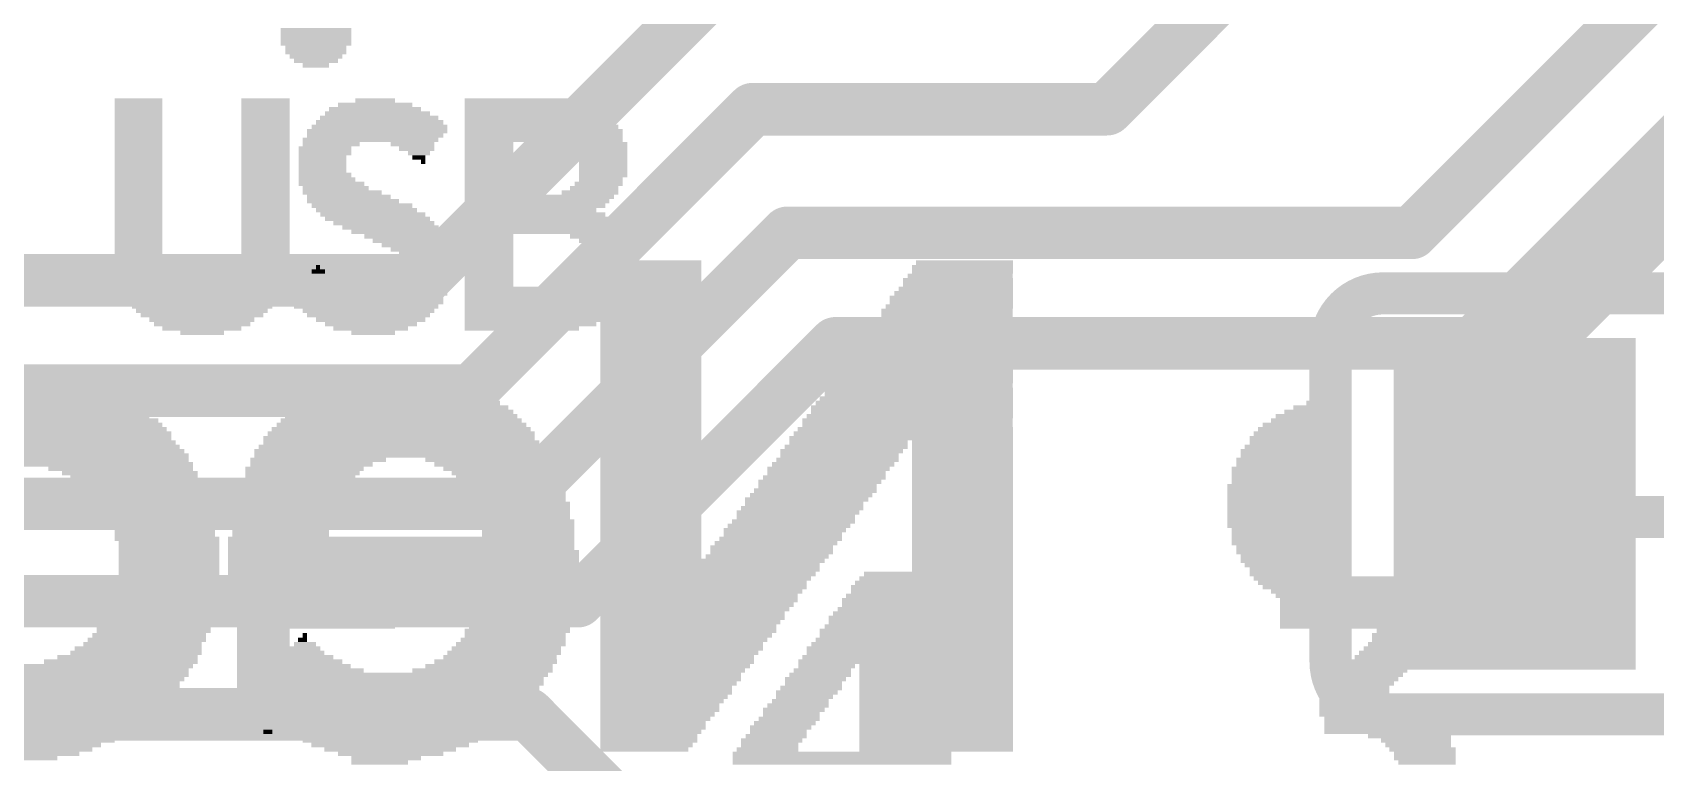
# Model space of a CAD drawing. Extents: x -0.1 to 50.9, y -0.1 to 23.
# Drawn here: x 20.21 to 28.05, y 14.63 to 18.15 of the extents above; entities that cross this region are included whole.
import ezdxf

# ---------------------------------------------------------------- set-up
doc = ezdxf.new("R2010")
doc.units = 0
for name, color, linetype in [('1', 12, 'CONTINUOUS'), ('16', 5, 'CONTINUOUS'), ('200', 40, 'CONTINUOUS'), ('201', 6, 'CONTINUOUS'), ('22', 6, 'CONTINUOUS')]:
    doc.layers.add(name, color=color, linetype=linetype)

# ---------------------------------------------------------------- blocks, each defined once
blk = doc.blocks.new('RECT')
blk.add_solid([(-0.5, -0.5), (0.5, -0.5), (-0.5, 0.5), (0.5, 0.5)])

msp = doc.modelspace()

# ---------------------------------------------------------------- linework, layer by layer
at = {"layer": '1', "const_width": 0.254}
for points in [[(25.4, 17.78), (26.67, 19.05)], [(26.8724, 17.1831), (28.7393, 19.05)], [(24.13, 18.9865), (22.098, 16.9545)], [(22.3298, 16.4211), (23.6887, 17.78)], [(23.6887, 17.78), (25.4, 17.78)], [(28.2345, 17.7165), (27.1677, 16.6497)], [(22.549, 15.875), (23.8571, 17.1831)], [(23.8571, 17.1831), (26.8724, 17.1831)], [(14.986, 16.9545), (22.098, 16.9545)], [(24.0889, 16.6497), (22.8443, 15.4051)], [(27.1677, 16.6497), (24.0889, 16.6497)], [(15.1543, 16.4211), (22.3298, 16.4211)], [(15.367, 15.875), (22.549, 15.875)], [(22.8443, 15.4051), (15.7893, 15.4051)]]:
    msp.add_lwpolyline(points, dxfattribs=at)
at = {"layer": '1', "const_width": 0.127}
for points in [[(23.6887, 17.8435, 1), (23.6887, 17.7165)], [(23.7336, 17.7351, 1), (23.6438, 17.8249)], [(25.3551, 17.8249, 1), (25.4449, 17.7351)], [(25.4, 17.7165, 1), (25.4, 17.8435)], [(23.8571, 17.2466, 1), (23.8571, 17.1196)], [(23.902, 17.1382, 1), (23.8122, 17.228)], [(26.8275, 17.228, 1), (26.9173, 17.1382)], [(26.8724, 17.1196, 1), (26.8724, 17.2466)], [(22.0531, 16.9994, 1), (22.1429, 16.9096)], [(22.098, 16.891, 1), (22.098, 17.018)], [(24.0889, 16.7132, 1), (24.0889, 16.5862)], [(24.1338, 16.6048, 1), (24.044, 16.6946)], [(27.1677, 16.5862, 1), (27.1677, 16.7132)], [(27.1228, 16.6946, 1), (27.2126, 16.6048)], [(22.3298, 16.3576, 1), (22.3298, 16.4846)], [(22.2849, 16.466, 1), (22.3747, 16.3762)], [(22.549, 15.8115, 1), (22.549, 15.9385)], [(22.5041, 15.9199, 1), (22.5939, 15.8301)], [(22.8443, 15.3416, 1), (22.8443, 15.4686)], [(22.7994, 15.45, 1), (22.8892, 15.3602)]]:
    msp.add_lwpolyline(points, format="xyb", dxfattribs=at)
at = {"layer": '16'}
for points, const_width in [([(28.5115, 17.653), (27.3685, 16.51)], 0.254), ([(27.3685, 16.51), (27.3685, 15.875)], 0.254), ([(27.7495, 15.8115), (28.3845, 15.8115)], 0.2032), ([(15.6845, 14.859), (22.606, 14.859)], 0.254), ([(22.606, 14.859), (24.13, 13.335)], 0.254)]:
    msp.add_lwpolyline(points, dxfattribs=dict(at, const_width=const_width))
for points, const_width in [([(27.432, 16.51, 1), (27.305, 16.51)], 0.127), ([(27.3236, 16.5549, 1), (27.4134, 16.4651)], 0.127), ([(27.305, 15.875, 1), (27.432, 15.875)], 0.127), ([(27.7495, 15.8623, 1), (27.7495, 15.7607)], 0.1016), ([(22.6509, 14.9039, 1), (22.5611, 14.8141)], 0.127), ([(22.606, 14.7955, 1), (22.606, 14.9225)], 0.127)]:
    msp.add_lwpolyline(points, format="xyb", dxfattribs=dict(at, const_width=const_width))
at = {"layer": '22'}
for points, const_width in [([(26.7335, 16.891, 0.4142), (26.4795, 16.637)], 0.2032), ([(26.7335, 16.9418, 1), (26.7335, 16.8402)], 0.1016), ([(26.7335, 16.8402, 1), (26.7335, 16.9418)], 0.1016), ([(26.5303, 16.637, 1), (26.4287, 16.637)], 0.1016), ([(26.4287, 16.637, 1), (26.5303, 16.637)], 0.1016), ([(26.4795, 15.113, 0.4142), (26.7335, 14.859)], 0.2032), ([(26.5303, 15.113, 1), (26.4287, 15.113)], 0.1016), ([(26.4287, 15.113, 1), (26.5303, 15.113)], 0.1016), ([(26.7335, 14.9098, 1), (26.7335, 14.8082)], 0.1016), ([(26.7335, 14.8082, 1), (26.7335, 14.9098)], 0.1016)]:
    msp.add_lwpolyline(points, format="xyb", dxfattribs=dict(at, const_width=const_width))
at = {"layer": '22', "const_width": 0.2032}
for points in [[(30.7975, 16.891), (26.7335, 16.891)], [(26.4795, 15.113), (26.4795, 16.637)], [(26.7335, 14.859), (30.7975, 14.859)]]:
    msp.add_lwpolyline(points, dxfattribs=at)

# ---------------------------------------------------------------- block references
at = {"layer": '16', "xscale": 1.1684, "yscale": 1.6002, "rotation": 180}
msp.add_blockref('RECT', (27.3685, 15.875), dxfattribs=at)
at = {"layer": '200'}
for p, xscale, yscale in [((21.5798, 18.161), 0.3404, 0.0213), ((21.5798, 18.1398), 0.3404, 0.0211), ((21.5798, 18.1187), 0.3404, 0.0211), ((21.5798, 18.0975), 0.3404, 0.0213), ((21.5798, 18.0763), 0.2946, 0.0211), ((21.5798, 18.0552), 0.2946, 0.0211), ((21.5798, 18.034), 0.254, 0.0213), ((21.5798, 18.0128), 0.2134, 0.0211), ((21.5798, 17.9917), 0.127, 0.0211), ((20.7226, 17.8223), 0.2311, 0.0211), ((20.7226, 17.8012), 0.2311, 0.0211), ((21.336, 17.8223), 0.2337, 0.0211), ((21.336, 17.8012), 0.2337, 0.0211), ((21.8656, 17.8012), 0.3581, 0.0211), ((21.8656, 17.8223), 0.1905, 0.0211), ((22.5641, 17.8223), 0.5309, 0.0211), ((22.606, 17.8012), 0.6147, 0.0211), ((20.7226, 17.78), 0.2311, 0.0213), ((20.7226, 17.7588), 0.2311, 0.0211), ((20.7226, 17.7377), 0.2311, 0.0211), ((20.7226, 17.7165), 0.2311, 0.0213), ((21.336, 17.78), 0.2337, 0.0213), ((21.336, 17.7588), 0.2337, 0.0211), ((21.336, 17.7377), 0.2337, 0.0211), ((21.336, 17.7165), 0.2337, 0.0213), ((21.8872, 17.7165), 0.6147, 0.0213), ((21.8859, 17.7377), 0.5715, 0.0211), ((21.877, 17.7588), 0.508, 0.0211), ((21.8656, 17.78), 0.4445, 0.0213), ((22.6479, 17.7377), 0.6985, 0.0211), ((22.6593, 17.7165), 0.7214, 0.0213), ((22.6276, 17.78), 0.6579, 0.0213), ((22.6378, 17.7588), 0.6782, 0.0211), ((20.7226, 17.6953), 0.2311, 0.0211), ((20.7226, 17.6742), 0.2311, 0.0211), ((20.7226, 17.653), 0.2311, 0.0213), ((20.7226, 17.6318), 0.2311, 0.0211), ((21.336, 17.6953), 0.2337, 0.0211), ((21.336, 17.6742), 0.2337, 0.0211), ((21.336, 17.653), 0.2337, 0.0213), ((21.336, 17.6318), 0.2337, 0.0211), ((21.844, 17.6318), 0.6553, 0.0211), ((21.8758, 17.6742), 0.6782, 0.0211), ((21.8656, 17.653), 0.6579, 0.0213), ((21.8872, 17.6953), 0.6553, 0.0211), ((22.6695, 17.6953), 0.7417, 0.0211), ((22.6797, 17.6742), 0.762, 0.0211), ((22.6797, 17.653), 0.762, 0.0213), ((22.6797, 17.6318), 0.762, 0.0211), ((20.7226, 17.6107), 0.2311, 0.0211), ((20.7226, 17.5895), 0.2311, 0.0213), ((20.7226, 17.5683), 0.2311, 0.0211), ((21.336, 17.6107), 0.2337, 0.0211), ((21.336, 17.5895), 0.2337, 0.0213), ((21.336, 17.5683), 0.2337, 0.0211), ((21.623, 17.5895), 0.254, 0.0213), ((21.623, 17.5683), 0.254, 0.0211), ((21.6535, 17.6107), 0.2743, 0.0211), ((22.0459, 17.6107), 0.2108, 0.0211), ((22.0663, 17.5895), 0.1702, 0.0213), ((22.0777, 17.5683), 0.1067, 0.0211), ((22.4155, 17.6107), 0.2337, 0.0211), ((22.4155, 17.5895), 0.2337, 0.0213), ((22.4155, 17.5683), 0.2337, 0.0211), ((22.9248, 17.6107), 0.3175, 0.0211), ((22.9451, 17.5895), 0.2769, 0.0213), ((22.9565, 17.5683), 0.254, 0.0211), ((20.7226, 17.5472), 0.2311, 0.0211), ((20.7226, 17.526), 0.2311, 0.0213), ((20.7226, 17.5048), 0.2311, 0.0211), ((20.7226, 17.4837), 0.2311, 0.0211), ((21.336, 17.5472), 0.2337, 0.0211), ((21.336, 17.526), 0.2337, 0.0213), ((21.336, 17.5048), 0.2337, 0.0211), ((21.336, 17.4837), 0.2337, 0.0211), ((21.6116, 17.5472), 0.2311, 0.0211), ((21.6116, 17.526), 0.2311, 0.0213), ((21.6116, 17.5048), 0.2311, 0.0211), ((21.6116, 17.4837), 0.2311, 0.0211), ((22.0764, 17.5472), 0.0635, 0.0211), ((22.098, 17.526), 0.0203, 0.0213), ((22.4155, 17.5472), 0.2337, 0.0211), ((22.4155, 17.526), 0.2337, 0.0213), ((22.4155, 17.5048), 0.2337, 0.0211), ((22.4155, 17.4837), 0.2337, 0.0211), ((22.9667, 17.5472), 0.2337, 0.0211), ((22.9667, 17.526), 0.2337, 0.0213), ((22.9667, 17.5048), 0.2337, 0.0211), ((22.9667, 17.4837), 0.2337, 0.0211), ((20.7226, 17.4625), 0.2311, 0.0213), ((20.7226, 17.4413), 0.2311, 0.0211), ((20.7226, 17.4202), 0.2311, 0.0211), ((20.7226, 17.399), 0.2311, 0.0213), ((21.336, 17.4625), 0.2337, 0.0213), ((21.336, 17.4413), 0.2337, 0.0211), ((21.336, 17.4202), 0.2337, 0.0211), ((21.336, 17.399), 0.2337, 0.0213), ((21.623, 17.4625), 0.254, 0.0213), ((21.6332, 17.4413), 0.2743, 0.0211), ((21.6548, 17.4202), 0.3175, 0.0211), ((21.6751, 17.399), 0.3175, 0.0213), ((22.4155, 17.4625), 0.2337, 0.0213), ((22.4155, 17.4413), 0.2337, 0.0211), ((22.4155, 17.4202), 0.2337, 0.0211), ((22.4155, 17.399), 0.2337, 0.0213), ((22.9235, 17.399), 0.2337, 0.0213), ((22.9451, 17.4202), 0.2311, 0.0211), ((22.9667, 17.4625), 0.2337, 0.0213), ((22.9552, 17.4413), 0.2108, 0.0211), ((20.7226, 17.3778), 0.2311, 0.0211), ((20.7226, 17.3567), 0.2311, 0.0211), ((20.7226, 17.3355), 0.2311, 0.0213), ((20.7226, 17.3143), 0.2311, 0.0211), ((21.336, 17.3778), 0.2337, 0.0211), ((21.336, 17.3567), 0.2337, 0.0211), ((21.336, 17.3355), 0.2337, 0.0213), ((21.336, 17.3143), 0.2337, 0.0211), ((21.7068, 17.3778), 0.381, 0.0211), ((21.7386, 17.3567), 0.4039, 0.0211), ((21.7589, 17.3355), 0.4445, 0.0213), ((21.8021, 17.3143), 0.4851, 0.0211), ((22.6593, 17.3567), 0.7214, 0.0211), ((22.6479, 17.3355), 0.6985, 0.0213), ((22.4155, 17.3778), 0.2337, 0.0211), ((22.6378, 17.3143), 0.6782, 0.0211), ((22.9032, 17.3778), 0.2743, 0.0211), ((20.7226, 17.2932), 0.2311, 0.0211), ((20.7226, 17.272), 0.2311, 0.0213), ((20.7226, 17.2508), 0.2311, 0.0211), ((21.336, 17.2932), 0.2337, 0.0211), ((21.336, 17.272), 0.2337, 0.0213), ((21.336, 17.2508), 0.2337, 0.0211), ((21.8237, 17.2932), 0.4877, 0.0211), ((21.8542, 17.272), 0.508, 0.0213), ((21.877, 17.2508), 0.508, 0.0211), ((22.6479, 17.2508), 0.6985, 0.0211), ((22.6162, 17.2932), 0.635, 0.0211), ((22.6378, 17.272), 0.6782, 0.0213), ((20.7226, 17.2297), 0.2311, 0.0211), ((20.7226, 17.2085), 0.2311, 0.0213), ((20.7226, 17.1873), 0.2311, 0.0211), ((20.7226, 17.1662), 0.2311, 0.0211), ((21.336, 17.2297), 0.2337, 0.0211), ((21.336, 17.2085), 0.2337, 0.0213), ((21.336, 17.1873), 0.2337, 0.0211), ((21.336, 17.1662), 0.2337, 0.0211), ((21.9075, 17.2297), 0.4877, 0.0211), ((21.9393, 17.2085), 0.4648, 0.0213), ((21.9723, 17.1873), 0.4445, 0.0211), ((22.0142, 17.1662), 0.4013, 0.0211), ((22.6695, 17.2297), 0.7417, 0.0211), ((22.6911, 17.1873), 0.7849, 0.0211), ((22.6797, 17.2085), 0.762, 0.0213), ((22.4155, 17.1662), 0.2337, 0.0211), ((22.9451, 17.1662), 0.2769, 0.0211), ((20.7226, 17.145), 0.2311, 0.0213), ((20.7226, 17.1238), 0.2311, 0.0211), ((20.7226, 17.1027), 0.2311, 0.0211), ((20.7226, 17.0815), 0.2311, 0.0213), ((21.336, 17.145), 0.2337, 0.0213), ((21.336, 17.1238), 0.2337, 0.0211), ((21.336, 17.1027), 0.2337, 0.0211), ((21.336, 17.0815), 0.2337, 0.0213), ((22.0345, 17.145), 0.3607, 0.0213), ((22.0561, 17.1238), 0.3175, 0.0211), ((22.0878, 17.1027), 0.2946, 0.0211), ((22.1082, 17.0815), 0.254, 0.0213), ((22.4155, 17.145), 0.2337, 0.0213), ((22.4155, 17.1238), 0.2337, 0.0211), ((22.4155, 17.1027), 0.2337, 0.0211), ((22.4155, 17.0815), 0.2337, 0.0213), ((22.9768, 17.145), 0.254, 0.0213), ((22.987, 17.1238), 0.2337, 0.0211), ((23.0086, 17.1027), 0.2311, 0.0211), ((23.0086, 17.0815), 0.2311, 0.0213), ((20.734, 17.0392), 0.254, 0.0211), ((20.7226, 17.0603), 0.2311, 0.0211), ((20.7442, 17.018), 0.2337, 0.0213), ((21.3258, 17.0392), 0.254, 0.0211), ((21.3157, 17.018), 0.2337, 0.0213), ((21.336, 17.0603), 0.2337, 0.0211), ((21.59, 17.018), 0.0203, 0.0213), ((22.1082, 17.0603), 0.254, 0.0211), ((22.1196, 17.0392), 0.2311, 0.0211), ((22.1196, 17.018), 0.2311, 0.0213), ((22.4155, 17.0603), 0.2337, 0.0211), ((22.4155, 17.0392), 0.2337, 0.0211), ((22.4155, 17.018), 0.2337, 0.0213), ((23.0086, 17.0603), 0.2311, 0.0211), ((23.0086, 17.0392), 0.2311, 0.0211), ((23.0086, 17.018), 0.2311, 0.0213), ((20.7442, 16.9968), 0.2337, 0.0211), ((20.7543, 16.9757), 0.254, 0.0211), ((20.7645, 16.9545), 0.2743, 0.0213), ((20.7861, 16.9333), 0.2769, 0.0211), ((21.2725, 16.9333), 0.2743, 0.0211), ((21.2941, 16.9545), 0.2769, 0.0213), ((21.3055, 16.9757), 0.254, 0.0211), ((21.3157, 16.9968), 0.2337, 0.0211), ((21.6014, 16.9545), 0.1702, 0.0213), ((21.6218, 16.9333), 0.2108, 0.0211), ((21.59, 16.9757), 0.1067, 0.0211), ((21.5913, 16.9968), 0.0635, 0.0211), ((22.0878, 16.9333), 0.254, 0.0211), ((22.1082, 16.9545), 0.254, 0.0213), ((22.1196, 16.9968), 0.2311, 0.0211), ((22.1196, 16.9757), 0.2311, 0.0211), ((22.4155, 16.9968), 0.2337, 0.0211), ((22.4155, 16.9757), 0.2337, 0.0211), ((22.4155, 16.9545), 0.2337, 0.0213), ((22.4155, 16.9333), 0.2337, 0.0211), ((22.9654, 16.9333), 0.3175, 0.0211), ((22.987, 16.9545), 0.2743, 0.0213), ((22.9972, 16.9757), 0.254, 0.0211), ((23.0086, 16.9968), 0.2311, 0.0211), ((20.8064, 16.9122), 0.3175, 0.0211), ((21.0299, 16.891), 0.7188, 0.0213), ((21.0299, 16.8698), 0.7188, 0.0211), ((21.0299, 16.8487), 0.6782, 0.0211), ((21.2509, 16.9122), 0.3175, 0.0211), ((21.8237, 16.8698), 0.7417, 0.0211), ((21.8237, 16.8487), 0.7417, 0.0211), ((21.844, 16.891), 0.7417, 0.0213), ((21.6332, 16.9122), 0.2743, 0.0211), ((22.0777, 16.9122), 0.2743, 0.0211), ((22.6911, 16.8698), 0.7849, 0.0211), ((22.6911, 16.8487), 0.7849, 0.0211), ((22.7013, 16.9122), 0.8052, 0.0211), ((22.7013, 16.891), 0.8052, 0.0213), ((21.0299, 16.8275), 0.6782, 0.0213), ((21.0287, 16.8063), 0.635, 0.0211), ((21.0299, 16.7852), 0.5918, 0.0211), ((21.0287, 16.764), 0.508, 0.0213), ((21.8224, 16.8275), 0.6985, 0.0213), ((21.8338, 16.8063), 0.635, 0.0211), ((21.8338, 16.7852), 0.5944, 0.0211), ((21.844, 16.764), 0.5283, 0.0213), ((22.6695, 16.8063), 0.7417, 0.0211), ((22.6593, 16.7852), 0.7214, 0.0211), ((22.6797, 16.8275), 0.762, 0.0213), ((22.6378, 16.764), 0.6782, 0.0213), ((21.0299, 16.7428), 0.4648, 0.0211), ((21.0287, 16.7217), 0.381, 0.0211), ((21.0299, 16.7005), 0.2108, 0.0213), ((21.8453, 16.7428), 0.4445, 0.0211), ((21.844, 16.7217), 0.3607, 0.0211), ((21.8554, 16.7005), 0.2108, 0.0213), ((22.6162, 16.7428), 0.635, 0.0211), ((22.5743, 16.7217), 0.5512, 0.0211), ((21.59, 15.5152), 0.7417, 0.0211), ((24.3421, 15.5152), 0.2769, 0.0211), ((24.3535, 15.5363), 0.254, 0.0211), ((26.6484, 15.5152), 0.8255, 0.0211), ((21.59, 15.494), 0.7417, 0.0213), ((21.59, 15.4728), 0.7417, 0.0211), ((21.59, 15.4517), 0.7417, 0.0211), ((24.3218, 15.4728), 0.3175, 0.0211), ((24.3218, 15.4517), 0.3175, 0.0211), ((24.3319, 15.494), 0.2972, 0.0213), ((26.6484, 15.494), 0.8255, 0.0213), ((26.6484, 15.4728), 0.8255, 0.0211), ((26.6484, 15.4517), 0.8255, 0.0211), ((21.59, 15.4305), 0.7417, 0.0213), ((21.59, 15.4093), 0.7417, 0.0211), ((21.59, 15.3882), 0.7417, 0.0211), ((21.59, 15.367), 0.7417, 0.0213), ((24.29, 15.367), 0.381, 0.0213), ((24.3002, 15.4093), 0.3607, 0.0211), ((24.3002, 15.3882), 0.3607, 0.0211), ((24.3103, 15.4305), 0.3404, 0.0213), ((26.6484, 15.4305), 0.8255, 0.0213), ((26.6484, 15.4093), 0.8255, 0.0211), ((26.6484, 15.3882), 0.8255, 0.0211), ((26.6484, 15.367), 0.8255, 0.0213), ((21.5798, 15.2823), 0.762, 0.0211), ((21.59, 15.3458), 0.7417, 0.0211), ((21.59, 15.3247), 0.7417, 0.0211), ((21.59, 15.3035), 0.7417, 0.0213), ((24.2583, 15.2823), 0.4445, 0.0211), ((24.2684, 15.3247), 0.4242, 0.0211), ((24.2684, 15.3035), 0.4242, 0.0213), ((24.2786, 15.3458), 0.4039, 0.0211), ((26.6484, 15.3458), 0.8255, 0.0211), ((26.6484, 15.3247), 0.8255, 0.0211), ((26.6484, 15.3035), 0.8255, 0.0213), ((26.6383, 15.2823), 0.8052, 0.0211), ((21.3258, 15.2612), 0.254, 0.0211), ((21.3258, 15.24), 0.254, 0.0213), ((21.3258, 15.2188), 0.254, 0.0211), ((21.3258, 15.1977), 0.254, 0.0211), ((24.2265, 15.1977), 0.508, 0.0211), ((24.2367, 15.2188), 0.4877, 0.0211), ((24.2468, 15.2612), 0.4674, 0.0211), ((24.2468, 15.24), 0.4674, 0.0213), ((26.8084, 15.1977), 0.2972, 0.0211), ((26.8389, 15.24), 0.3175, 0.0213), ((26.8288, 15.2188), 0.2972, 0.0211), ((26.8605, 15.2612), 0.315, 0.0211), ((21.3258, 15.1765), 0.254, 0.0213), ((21.3258, 15.1553), 0.254, 0.0211), ((21.3258, 15.1342), 0.254, 0.0211), ((24.2049, 15.1342), 0.5512, 0.0211), ((24.2151, 15.1765), 0.5309, 0.0213), ((24.2151, 15.1553), 0.5309, 0.0211), ((26.7449, 15.1342), 0.2972, 0.0211), ((26.7653, 15.1553), 0.2972, 0.0211), ((26.7868, 15.1765), 0.2946, 0.0213), ((21.3258, 15.113), 0.254, 0.0213), ((21.3258, 15.0918), 0.254, 0.0211), ((21.3258, 15.0707), 0.254, 0.0211), ((21.3157, 15.0495), 0.2337, 0.0213), ((21.59, 15.0495), 0.2337, 0.0213), ((24.0144, 15.0495), 0.2972, 0.0213), ((24.0246, 15.0707), 0.2769, 0.0211), ((24.1948, 15.113), 0.5715, 0.0213), ((24.0462, 15.0918), 0.2743, 0.0211), ((24.3421, 15.0918), 0.2769, 0.0211), ((24.3421, 15.0707), 0.2769, 0.0211), ((24.3421, 15.0495), 0.2769, 0.0213), ((26.6713, 15.0495), 0.3175, 0.0213), ((26.6916, 15.0707), 0.3175, 0.0211), ((26.7119, 15.0918), 0.3175, 0.0211), ((26.7348, 15.113), 0.3175, 0.0213), ((21.5163, 15.0072), 0.635, 0.0211), ((21.4846, 15.0283), 0.5715, 0.0211), ((21.5265, 14.986), 0.6553, 0.0213), ((21.5481, 14.9648), 0.6985, 0.0211), ((23.9509, 14.9648), 0.2972, 0.0211), ((23.9713, 14.986), 0.2972, 0.0213), ((23.9928, 15.0283), 0.2946, 0.0211), ((23.9827, 15.0072), 0.2743, 0.0211), ((24.3421, 15.0283), 0.2769, 0.0211), ((24.3421, 15.0072), 0.2769, 0.0211), ((24.3421, 14.986), 0.2769, 0.0213), ((24.3421, 14.9648), 0.2769, 0.0211), ((26.6065, 14.9648), 0.315, 0.0211), ((26.6281, 15.0072), 0.3175, 0.0211), ((26.6167, 14.986), 0.2946, 0.0213), ((26.6484, 15.0283), 0.3175, 0.0211), ((21.5595, 14.9225), 0.762, 0.0213), ((21.5595, 14.9013), 0.762, 0.0211), ((21.5583, 14.9437), 0.7188, 0.0211), ((23.9078, 14.9013), 0.2972, 0.0211), ((23.9192, 14.9225), 0.2743, 0.0213), ((23.9395, 14.9437), 0.2743, 0.0211), ((24.3421, 14.9437), 0.2769, 0.0211), ((24.3421, 14.9225), 0.2769, 0.0213), ((24.3421, 14.9013), 0.2769, 0.0211), ((26.6598, 14.9225), 0.4674, 0.0213), ((26.6383, 14.9437), 0.4242, 0.0211), ((26.6802, 14.9013), 0.508, 0.0211), ((21.5697, 14.8802), 0.7823, 0.0211), ((21.59, 14.859), 0.7823, 0.0213), ((21.6002, 14.8378), 0.762, 0.0211), ((21.6332, 14.8167), 0.7417, 0.0211), ((23.8443, 14.8167), 0.2972, 0.0211), ((23.8658, 14.8378), 0.2946, 0.0211), ((23.8874, 14.8802), 0.2972, 0.0211), ((23.876, 14.859), 0.2743, 0.0213), ((24.3421, 14.8802), 0.2769, 0.0211), ((24.3421, 14.859), 0.2769, 0.0213), ((24.3421, 14.8378), 0.2769, 0.0211), ((24.3421, 14.8167), 0.2769, 0.0211), ((26.6916, 14.8802), 0.5309, 0.0211), ((26.7018, 14.859), 0.5512, 0.0213), ((26.7233, 14.8378), 0.5486, 0.0211), ((26.7335, 14.8167), 0.569, 0.0211), ((21.3576, 14.7955), 0.1499, 0.0213), ((21.3474, 14.7743), 0.0432, 0.0211), ((21.8021, 14.7955), 0.4039, 0.0213), ((21.8338, 14.7743), 0.3404, 0.0211), ((21.8453, 14.7532), 0.3175, 0.0211), ((21.8656, 14.732), 0.3175, 0.0213), ((23.7808, 14.732), 0.2972, 0.0213), ((23.8023, 14.7532), 0.2946, 0.0211), ((23.8239, 14.7955), 0.2972, 0.0213), ((23.8125, 14.7743), 0.2743, 0.0211), ((24.3421, 14.7955), 0.2769, 0.0213), ((24.3421, 14.7743), 0.2769, 0.0211), ((24.3421, 14.7532), 0.2769, 0.0211), ((24.3421, 14.732), 0.2769, 0.0213), ((26.7449, 14.7955), 0.5918, 0.0213), ((26.7449, 14.7743), 0.5918, 0.0211), ((26.8605, 14.7532), 0.4013, 0.0211), ((26.8923, 14.732), 0.3378, 0.0213), ((21.8758, 14.7108), 0.2972, 0.0211), ((21.8758, 14.6897), 0.2972, 0.0211), ((21.8872, 14.6685), 0.2743, 0.0213), ((24.1198, 14.6685), 1.0566, 0.0213), ((23.7604, 14.6897), 0.2972, 0.0211), ((23.7706, 14.7108), 0.2769, 0.0211), ((24.3421, 14.7108), 0.2769, 0.0211), ((24.3421, 14.6897), 0.2769, 0.0211), ((26.9024, 14.7108), 0.3175, 0.0211), ((26.924, 14.6897), 0.32, 0.0211), ((26.9354, 14.6685), 0.2972, 0.0213), ((21.8872, 14.6473), 0.2743, 0.0211), ((21.8872, 14.6262), 0.2743, 0.0211), ((24.1198, 14.6473), 1.0566, 0.0211), ((24.1198, 14.6262), 1.0566, 0.0211), ((26.9354, 14.6473), 0.2972, 0.0211), ((26.9456, 14.6262), 0.2769, 0.0211)]:
    msp.add_blockref('RECT', p, dxfattribs=dict(at, xscale=xscale, yscale=yscale))
at = {"layer": '201', "rotation": 180}
for p, xscale, yscale in [((23.1978, 17.0392), 0.4877, 0.0211), ((23.1978, 17.018), 0.4877, 0.0213), ((24.7015, 17.018), 0.4877, 0.0213), ((24.7117, 17.0392), 0.4674, 0.0211), ((23.1978, 16.9968), 0.4877, 0.0211), ((23.1978, 16.9757), 0.4877, 0.0211), ((23.1978, 16.9545), 0.4877, 0.0213), ((23.1978, 16.9333), 0.4877, 0.0211), ((24.6799, 16.9545), 0.5309, 0.0213), ((24.6799, 16.9333), 0.5309, 0.0211), ((24.6913, 16.9757), 0.508, 0.0211), ((24.7015, 16.9968), 0.4877, 0.0211), ((23.1978, 16.9122), 0.4877, 0.0211), ((23.1978, 16.891), 0.4877, 0.0213), ((23.1978, 16.8698), 0.4877, 0.0211), ((23.1978, 16.8487), 0.4877, 0.0211), ((24.6482, 16.8698), 0.5944, 0.0211), ((24.6482, 16.8487), 0.5944, 0.0211), ((24.6596, 16.891), 0.5715, 0.0213), ((24.6698, 16.9122), 0.5512, 0.0211), ((23.1978, 16.8275), 0.4877, 0.0213), ((23.1978, 16.8063), 0.4877, 0.0211), ((23.1978, 16.7852), 0.4877, 0.0211), ((23.1978, 16.764), 0.4877, 0.0213), ((24.6164, 16.764), 0.6579, 0.0213), ((24.6278, 16.8063), 0.635, 0.0211), ((24.6278, 16.7852), 0.635, 0.0211), ((24.638, 16.8275), 0.6147, 0.0213), ((23.1978, 16.7428), 0.4877, 0.0211), ((23.1978, 16.7217), 0.4877, 0.0211), ((23.1978, 16.7005), 0.4877, 0.0213), ((24.5961, 16.7217), 0.6985, 0.0211), ((24.5961, 16.7005), 0.6985, 0.0213), ((24.6063, 16.7428), 0.6782, 0.0211), ((23.1978, 16.6793), 0.4877, 0.0211), ((23.1978, 16.6582), 0.4877, 0.0211), ((23.1978, 16.637), 0.4877, 0.0213), ((23.1978, 16.6158), 0.4877, 0.0211), ((24.5643, 16.6158), 0.762, 0.0211), ((24.5745, 16.6582), 0.7417, 0.0211), ((24.5745, 16.637), 0.7417, 0.0213), ((24.5847, 16.6793), 0.7214, 0.0211), ((23.1978, 16.5947), 0.4877, 0.0211), ((23.1978, 16.5735), 0.4877, 0.0213), ((23.1978, 16.5523), 0.4877, 0.0211), ((23.1978, 16.5312), 0.4877, 0.0211), ((24.5326, 16.5312), 0.8255, 0.0211), ((24.5428, 16.5735), 0.8052, 0.0213), ((24.5428, 16.5523), 0.8052, 0.0211), ((24.5529, 16.5947), 0.7849, 0.0211), ((20.1714, 16.4677), 0.6579, 0.0211), ((20.16, 16.4888), 0.508, 0.0211), ((20.1613, 16.51), 0.2972, 0.0213), ((21.9824, 16.4677), 0.5918, 0.0211), ((21.9812, 16.4888), 0.4674, 0.0211), ((21.9812, 16.51), 0.2946, 0.0213), ((23.1978, 16.51), 0.4877, 0.0213), ((23.1978, 16.4888), 0.4877, 0.0211), ((23.1978, 16.4677), 0.4877, 0.0211), ((24.511, 16.4677), 0.8687, 0.0211), ((24.5212, 16.51), 0.8484, 0.0213), ((24.5212, 16.4888), 0.8484, 0.0211), ((20.1714, 16.383), 0.9931, 0.0213), ((20.1613, 16.4042), 0.9322, 0.0211), ((20.1613, 16.4253), 0.8458, 0.0211), ((20.1714, 16.4465), 0.7391, 0.0213), ((21.9824, 16.383), 0.9322, 0.0213), ((21.9812, 16.4042), 0.8484, 0.0211), ((21.9913, 16.4253), 0.7823, 0.0211), ((21.9812, 16.4465), 0.7214, 0.0213), ((23.1978, 16.4465), 0.4877, 0.0213), ((23.1978, 16.4253), 0.4877, 0.0211), ((23.1978, 16.4042), 0.4877, 0.0211), ((23.1978, 16.383), 0.4877, 0.0213), ((24.4793, 16.383), 0.9322, 0.0213), ((24.4907, 16.4253), 0.9093, 0.0211), ((24.4907, 16.4042), 0.9093, 0.0211), ((24.5008, 16.4465), 0.889, 0.0213), ((20.1613, 16.2983), 1.2268, 0.0211), ((20.1613, 16.3195), 1.1862, 0.0213), ((20.1714, 16.3407), 1.1201, 0.0211), ((20.1714, 16.3618), 1.0795, 0.0211), ((21.9913, 16.2983), 1.1227, 0.0211), ((21.9926, 16.3195), 1.0795, 0.0213), ((21.9913, 16.3407), 1.0363, 0.0211), ((21.9812, 16.3618), 0.9754, 0.0211), ((23.1978, 16.3618), 0.4877, 0.0211), ((23.1978, 16.3407), 0.4877, 0.0211), ((23.1978, 16.3195), 0.4877, 0.0213), ((23.1978, 16.2983), 0.4877, 0.0211), ((24.4475, 16.2983), 0.9957, 0.0211), ((24.4577, 16.3407), 0.9754, 0.0211), ((24.4577, 16.3195), 0.9754, 0.0213), ((24.4691, 16.3618), 0.9525, 0.0211), ((26.3627, 16.2983), 0.2946, 0.0211), ((26.383, 16.3195), 0.254, 0.0213), ((26.4046, 16.3407), 0.2108, 0.0211), ((26.4363, 16.3618), 0.1473, 0.0211), ((20.1714, 16.2348), 1.3741, 0.0211), ((20.1714, 16.256), 1.3335, 0.0213), ((20.1714, 16.2772), 1.2929, 0.0211), ((21.9913, 16.2348), 1.2497, 0.0211), ((21.9926, 16.256), 1.2065, 0.0213), ((21.9913, 16.2772), 1.1633, 0.0211), ((23.1978, 16.2772), 0.4877, 0.0211), ((23.1978, 16.256), 0.4877, 0.0213), ((23.1978, 16.2348), 0.4877, 0.0211), ((24.4259, 16.2348), 1.0389, 0.0211), ((24.4373, 16.2772), 1.016, 0.0211), ((24.4373, 16.256), 1.016, 0.0213), ((26.3195, 16.2348), 0.381, 0.0211), ((26.3309, 16.256), 0.3581, 0.0213), ((26.3512, 16.2772), 0.3175, 0.0211), ((20.1714, 16.1502), 1.5011, 0.0211), ((20.1613, 16.1713), 1.4808, 0.0211), ((20.1613, 16.1925), 1.4402, 0.0213), ((20.1714, 16.2137), 1.4199, 0.0211), ((21.9913, 16.1502), 1.3767, 0.0211), ((21.9926, 16.1713), 1.3335, 0.0211), ((21.9812, 16.1925), 1.3106, 0.0213), ((21.9913, 16.2137), 1.2903, 0.0211), ((23.1978, 16.2137), 0.4877, 0.0211), ((23.1978, 16.1925), 0.4877, 0.0213), ((23.1978, 16.1713), 0.4877, 0.0211), ((23.1978, 16.1502), 0.4877, 0.0211), ((24.1402, 16.1502), 0.5944, 0.0211), ((24.4056, 16.1925), 1.0795, 0.0213), ((24.1516, 16.1713), 0.5715, 0.0211), ((24.4158, 16.2137), 1.0592, 0.0211), ((24.7015, 16.1713), 0.4877, 0.0211), ((24.7015, 16.1502), 0.4877, 0.0211), ((26.2877, 16.1502), 0.4445, 0.0211), ((26.2992, 16.1925), 0.4216, 0.0213), ((26.2992, 16.1713), 0.4216, 0.0211), ((26.3093, 16.2137), 0.4013, 0.0211), ((20.1714, 16.0655), 1.6281, 0.0213), ((20.1714, 16.1078), 1.5875, 0.0211), ((20.1714, 16.0867), 1.5875, 0.0211), ((20.1714, 16.129), 1.5469, 0.0213), ((21.59, 16.0867), 0.6553, 0.0211), ((21.5583, 16.0655), 0.5918, 0.0213), ((21.9812, 16.129), 1.397, 0.0213), ((21.9913, 16.1078), 1.4173, 0.0211), ((22.4155, 16.0867), 0.6147, 0.0211), ((22.4371, 16.0655), 0.5715, 0.0213), ((23.1978, 16.129), 0.4877, 0.0213), ((23.1978, 16.1078), 0.4877, 0.0211), ((23.1978, 16.0867), 0.4877, 0.0211), ((23.1978, 16.0655), 0.4877, 0.0213), ((24.0779, 16.0655), 0.5918, 0.0213), ((24.0983, 16.0867), 0.5918, 0.0211), ((24.1084, 16.1078), 0.5715, 0.0211), ((24.1186, 16.129), 0.5918, 0.0213), ((24.7015, 16.129), 0.4877, 0.0213), ((24.7015, 16.1078), 0.4877, 0.0211), ((24.7015, 16.0867), 0.4877, 0.0211), ((24.7015, 16.0655), 0.4877, 0.0213), ((26.2674, 16.0867), 0.4851, 0.0211), ((26.2674, 16.0655), 0.4851, 0.0213), ((26.2776, 16.129), 0.4648, 0.0213), ((26.2776, 16.1078), 0.4648, 0.0211), ((20.6362, 16.0443), 0.6985, 0.0211), ((20.6807, 16.0232), 0.6553, 0.0211), ((20.701, 16.002), 0.6147, 0.0213), ((20.7327, 15.9808), 0.5918, 0.0211), ((21.4833, 15.9808), 0.5283, 0.0211), ((21.5049, 16.002), 0.5309, 0.0213), ((21.5252, 16.0443), 0.5715, 0.0211), ((21.5151, 16.0232), 0.5512, 0.0211), ((22.4688, 16.0443), 0.5486, 0.0211), ((22.4892, 16.0232), 0.508, 0.0211), ((22.5095, 16.002), 0.508, 0.0213), ((22.5095, 15.9808), 0.508, 0.0211), ((23.1978, 16.0443), 0.4877, 0.0211), ((23.1978, 16.0232), 0.4877, 0.0211), ((23.1978, 16.002), 0.4877, 0.0213), ((23.1978, 15.9808), 0.4877, 0.0211), ((24.0132, 15.9808), 0.5944, 0.0211), ((24.0348, 16.002), 0.5918, 0.0213), ((24.0449, 16.0232), 0.5715, 0.0211), ((24.0551, 16.0443), 0.5918, 0.0211), ((24.7015, 16.0443), 0.4877, 0.0211), ((24.7015, 16.0232), 0.4877, 0.0211), ((24.7015, 16.002), 0.4877, 0.0213), ((24.7015, 15.9808), 0.4877, 0.0211), ((26.256, 16.0443), 0.508, 0.0211), ((26.256, 16.0232), 0.508, 0.0211), ((26.256, 16.002), 0.508, 0.0213), ((26.256, 15.9808), 0.508, 0.0211), ((20.7429, 15.9597), 0.5715, 0.0211), ((20.7632, 15.9385), 0.5715, 0.0213), ((20.7747, 15.9173), 0.5486, 0.0211), ((21.4528, 15.9173), 0.508, 0.0211), ((21.4732, 15.9597), 0.508, 0.0211), ((21.4732, 15.9385), 0.508, 0.0213), ((22.5209, 15.9597), 0.4851, 0.0211), ((22.5425, 15.9385), 0.4877, 0.0213), ((22.5527, 15.9173), 0.4674, 0.0211), ((23.1978, 15.9597), 0.4877, 0.0211), ((23.1978, 15.9385), 0.4877, 0.0213), ((23.1978, 15.9173), 0.4877, 0.0211), ((23.9713, 15.9173), 0.5918, 0.0211), ((23.9916, 15.9385), 0.5918, 0.0213), ((24.0017, 15.9597), 0.5715, 0.0211), ((24.7015, 15.9597), 0.4877, 0.0211), ((24.7015, 15.9385), 0.4877, 0.0213), ((24.7015, 15.9173), 0.4877, 0.0211), ((26.2458, 15.9597), 0.5283, 0.0211), ((26.2458, 15.9385), 0.5283, 0.0213), ((26.2458, 15.9173), 0.5283, 0.0211), ((20.7963, 15.8962), 0.5512, 0.0211), ((20.8064, 15.875), 0.5309, 0.0213), ((20.8178, 15.8538), 0.508, 0.0211), ((20.8178, 15.8327), 0.508, 0.0211), ((21.4198, 15.8327), 0.4877, 0.0211), ((21.4427, 15.8962), 0.4877, 0.0211), ((21.4427, 15.875), 0.4877, 0.0213), ((21.4427, 15.8538), 0.4877, 0.0211), ((22.5527, 15.8962), 0.4674, 0.0211), ((22.5743, 15.875), 0.4648, 0.0213), ((22.5743, 15.8538), 0.4648, 0.0211), ((22.5743, 15.8327), 0.4648, 0.0211), ((23.1978, 15.8962), 0.4877, 0.0211), ((23.1978, 15.875), 0.4877, 0.0213), ((23.1978, 15.8538), 0.4877, 0.0211), ((23.1978, 15.8327), 0.4877, 0.0211), ((23.9078, 15.8327), 0.5918, 0.0211), ((23.9281, 15.8538), 0.5918, 0.0211), ((23.9382, 15.875), 0.5715, 0.0213), ((23.9497, 15.8962), 0.5944, 0.0211), ((24.7015, 15.8962), 0.4877, 0.0211), ((24.7015, 15.875), 0.4877, 0.0213), ((24.7015, 15.8538), 0.4877, 0.0211), ((24.7015, 15.8327), 0.4877, 0.0211), ((26.2458, 15.8962), 0.5283, 0.0211), ((26.2458, 15.875), 0.5283, 0.0213), ((26.2458, 15.8538), 0.5283, 0.0211), ((26.2458, 15.8327), 0.5283, 0.0211), ((20.8382, 15.8115), 0.508, 0.0213), ((20.8382, 15.7903), 0.508, 0.0211), ((20.8382, 15.7692), 0.508, 0.0211), ((20.8496, 15.748), 0.4851, 0.0213), ((21.4198, 15.8115), 0.4877, 0.0213), ((21.4198, 15.7903), 0.4877, 0.0211), ((21.4097, 15.7692), 0.4674, 0.0211), ((21.4097, 15.748), 0.4674, 0.0213), ((22.5844, 15.8115), 0.4445, 0.0213), ((22.5946, 15.7903), 0.4648, 0.0211), ((22.5946, 15.7692), 0.4648, 0.0211), ((22.6047, 15.748), 0.4445, 0.0213), ((23.1978, 15.8115), 0.4877, 0.0213), ((23.1978, 15.7903), 0.4877, 0.0211), ((23.1978, 15.7692), 0.4877, 0.0211), ((23.1978, 15.748), 0.4877, 0.0213), ((23.8443, 15.748), 0.5918, 0.0213), ((23.8646, 15.7692), 0.5918, 0.0211), ((23.8862, 15.7903), 0.5944, 0.0211), ((23.8976, 15.8115), 0.5715, 0.0213), ((24.7015, 15.8115), 0.4877, 0.0213), ((24.7015, 15.7903), 0.4877, 0.0211), ((24.7015, 15.7692), 0.4877, 0.0211), ((24.7015, 15.748), 0.4877, 0.0213), ((26.2458, 15.8115), 0.5283, 0.0213), ((26.2458, 15.7903), 0.5283, 0.0211), ((26.2458, 15.7692), 0.5283, 0.0211), ((26.256, 15.748), 0.508, 0.0213), ((20.8496, 15.7268), 0.4851, 0.0211), ((20.8598, 15.7057), 0.5055, 0.0211), ((20.8699, 15.6845), 0.4851, 0.0213), ((21.9913, 15.7057), 1.6713, 0.0211), ((21.9913, 15.6845), 1.6713, 0.0213), ((21.4097, 15.7268), 0.4674, 0.0211), ((22.6047, 15.7268), 0.4445, 0.0211), ((23.1978, 15.7268), 0.4877, 0.0211), ((23.1978, 15.7057), 0.4877, 0.0211), ((23.1978, 15.6845), 0.4877, 0.0213), ((23.8011, 15.6845), 0.5918, 0.0213), ((23.8239, 15.7057), 0.5918, 0.0211), ((23.8341, 15.7268), 0.5715, 0.0211), ((24.7015, 15.7268), 0.4877, 0.0211), ((24.7015, 15.7057), 0.4877, 0.0211), ((24.7015, 15.6845), 0.4877, 0.0213), ((26.256, 15.7268), 0.508, 0.0211), ((26.256, 15.7057), 0.508, 0.0211), ((26.256, 15.6845), 0.508, 0.0213), ((20.8699, 15.6633), 0.4851, 0.0211), ((20.8699, 15.6422), 0.4851, 0.0211), ((20.8699, 15.621), 0.4851, 0.0213), ((20.8699, 15.5998), 0.4851, 0.0211), ((21.9913, 15.6633), 1.6713, 0.0211), ((22.0028, 15.6422), 1.6942, 0.0211), ((22.0028, 15.621), 1.6942, 0.0213), ((22.0028, 15.5998), 1.6942, 0.0211), ((23.1978, 15.6633), 0.4877, 0.0211), ((23.1978, 15.6422), 0.4877, 0.0211), ((23.1978, 15.621), 0.4877, 0.0213), ((23.495, 15.5998), 1.082, 0.0211), ((23.7592, 15.621), 0.5944, 0.0213), ((23.7808, 15.6633), 0.5918, 0.0211), ((23.7808, 15.6422), 0.5918, 0.0211), ((24.7015, 15.6633), 0.4877, 0.0211), ((24.7015, 15.6422), 0.4877, 0.0211), ((24.7015, 15.621), 0.4877, 0.0213), ((24.7015, 15.5998), 0.4877, 0.0211), ((26.2674, 15.6633), 0.4851, 0.0211), ((26.2674, 15.6422), 0.4851, 0.0211), ((26.2776, 15.621), 0.4648, 0.0213), ((26.2776, 15.5998), 0.4648, 0.0211), ((20.8699, 15.5787), 0.4851, 0.0211), ((20.8699, 15.5575), 0.4851, 0.0213), ((20.8699, 15.5363), 0.4851, 0.0211), ((20.8699, 15.5152), 0.4851, 0.0211), ((22.0028, 15.5787), 1.6942, 0.0211), ((22.0028, 15.5575), 1.6942, 0.0213), ((22.0028, 15.5363), 1.6942, 0.0211), ((22.0028, 15.5152), 1.6942, 0.0211), ((23.4836, 15.5787), 1.0592, 0.0211), ((23.4836, 15.5575), 1.0592, 0.0213), ((23.4734, 15.5363), 1.0389, 0.0211), ((23.462, 15.5152), 1.016, 0.0211), ((24.7015, 15.5787), 0.4877, 0.0211), ((24.7015, 15.5575), 0.4877, 0.0213), ((24.7015, 15.5363), 0.4877, 0.0211), ((24.7015, 15.5152), 0.4877, 0.0211), ((26.2877, 15.5787), 0.4445, 0.0211), ((26.2992, 15.5575), 0.4216, 0.0213), ((26.2992, 15.5363), 0.4216, 0.0211), ((26.3093, 15.5152), 0.4013, 0.0211), ((20.8598, 15.4517), 0.5055, 0.0211), ((20.8699, 15.494), 0.4851, 0.0213), ((20.8699, 15.4728), 0.4851, 0.0211), ((21.9913, 15.4728), 1.6713, 0.0211), ((21.9913, 15.4517), 1.6713, 0.0211), ((22.0028, 15.494), 1.6942, 0.0213), ((23.4518, 15.494), 0.9957, 0.0213), ((23.4518, 15.4728), 0.9957, 0.0211), ((23.4417, 15.4517), 0.9754, 0.0211), ((24.7015, 15.494), 0.4877, 0.0213), ((24.7015, 15.4728), 0.4877, 0.0211), ((24.7015, 15.4517), 0.4877, 0.0211), ((26.3195, 15.494), 0.381, 0.0213), ((26.3309, 15.4728), 0.3581, 0.0211), ((26.3512, 15.4517), 0.3175, 0.0211), ((20.8382, 15.3882), 0.508, 0.0211), ((20.8382, 15.367), 0.508, 0.0213), ((20.8496, 15.4093), 0.4851, 0.0211), ((20.8598, 15.4305), 0.5055, 0.0213), ((21.9913, 15.4305), 1.6713, 0.0213), ((21.9913, 15.4093), 1.6713, 0.0211), ((22.5844, 15.367), 0.4851, 0.0213), ((22.5946, 15.3882), 0.4648, 0.0211), ((23.4302, 15.4305), 0.9525, 0.0213), ((23.4302, 15.4093), 0.9525, 0.0211), ((23.4099, 15.367), 0.9119, 0.0213), ((23.4201, 15.3882), 0.9322, 0.0211), ((24.7015, 15.4305), 0.4877, 0.0213), ((24.7015, 15.4093), 0.4877, 0.0211), ((24.7015, 15.3882), 0.4877, 0.0211), ((24.7015, 15.367), 0.4877, 0.0213), ((26.3627, 15.4305), 0.2946, 0.0213), ((26.383, 15.4093), 0.254, 0.0211), ((26.4046, 15.3882), 0.2108, 0.0211), ((26.4363, 15.367), 0.1473, 0.0213), ((20.7963, 15.2823), 0.5512, 0.0211), ((20.8064, 15.3035), 0.5309, 0.0213), ((20.828, 15.3458), 0.5283, 0.0211), ((20.828, 15.3247), 0.5283, 0.0211), ((22.5628, 15.3035), 0.4877, 0.0213), ((22.5628, 15.2823), 0.4877, 0.0211), ((22.5844, 15.3458), 0.4851, 0.0211), ((22.5743, 15.3247), 0.4648, 0.0211), ((23.3985, 15.3458), 0.889, 0.0211), ((23.3985, 15.3247), 0.889, 0.0211), ((23.3883, 15.3035), 0.8687, 0.0213), ((23.3782, 15.2823), 0.8484, 0.0211), ((24.7015, 15.3458), 0.4877, 0.0211), ((24.7015, 15.3247), 0.4877, 0.0211), ((24.7015, 15.3035), 0.4877, 0.0213), ((24.7015, 15.2823), 0.4877, 0.0211), ((20.7429, 15.1977), 0.5715, 0.0211), ((20.7632, 15.2188), 0.5715, 0.0211), ((20.7747, 15.24), 0.5486, 0.0213), ((20.7963, 15.2612), 0.5512, 0.0211), ((21.5265, 15.1977), 0.1067, 0.0211), ((21.5151, 15.2188), 0.0432, 0.0211), ((21.5265, 15.24), 0.0203, 0.0213), ((22.5209, 15.1977), 0.5309, 0.0211), ((22.5323, 15.2188), 0.508, 0.0211), ((22.5527, 15.2612), 0.508, 0.0211), ((22.5425, 15.24), 0.4877, 0.0213), ((23.3464, 15.1977), 0.7849, 0.0211), ((23.3782, 15.2612), 0.8484, 0.0211), ((23.368, 15.24), 0.828, 0.0213), ((23.3566, 15.2188), 0.8052, 0.0211), ((24.7015, 15.2612), 0.4877, 0.0211), ((24.7015, 15.24), 0.4877, 0.0213), ((24.7015, 15.2188), 0.4877, 0.0211), ((24.7015, 15.1977), 0.4877, 0.0211), ((20.6693, 15.1342), 0.6782, 0.0211), ((20.7112, 15.1553), 0.635, 0.0211), ((20.7213, 15.1765), 0.6147, 0.0213), ((21.5265, 15.1342), 0.2743, 0.0211), ((21.5151, 15.1553), 0.2108, 0.0211), ((21.5151, 15.1765), 0.1702, 0.0213), ((22.4688, 15.1342), 0.5486, 0.0211), ((22.4892, 15.1553), 0.5486, 0.0211), ((22.4993, 15.1765), 0.5283, 0.0213), ((23.3464, 15.1765), 0.7849, 0.0213), ((23.3248, 15.1342), 0.7417, 0.0211), ((23.335, 15.1553), 0.762, 0.0211), ((24.7015, 15.1765), 0.4877, 0.0213), ((24.7015, 15.1553), 0.4877, 0.0211), ((24.7015, 15.1342), 0.4877, 0.0211), ((20.1714, 15.0918), 1.6281, 0.0211), ((20.1714, 15.0707), 1.5875, 0.0211), ((20.1714, 15.0495), 1.5875, 0.0213), ((20.6375, 15.113), 0.7417, 0.0213), ((22.0015, 15.0495), 1.397, 0.0213), ((21.5684, 15.0707), 0.4851, 0.0211), ((21.5468, 15.0918), 0.4013, 0.0211), ((21.5367, 15.113), 0.3404, 0.0213), ((22.3838, 15.0707), 0.6782, 0.0211), ((22.4155, 15.0918), 0.6147, 0.0211), ((22.4473, 15.113), 0.5918, 0.0213), ((23.3248, 15.113), 0.7417, 0.0213), ((23.3032, 15.0707), 0.6985, 0.0211), ((23.3147, 15.0918), 0.7214, 0.0211), ((23.2931, 15.0495), 0.6782, 0.0213), ((24.7015, 15.113), 0.4877, 0.0213), ((24.7015, 15.0918), 0.4877, 0.0211), ((24.7015, 15.0707), 0.4877, 0.0211), ((24.7015, 15.0495), 0.4877, 0.0213), ((20.1714, 15.0283), 1.5469, 0.0211), ((20.1714, 15.0072), 1.5011, 0.0211), ((20.1816, 14.986), 1.4808, 0.0213), ((20.1816, 14.9648), 1.4402, 0.0211), ((21.9494, 14.986), 1.4199, 0.0213), ((21.938, 14.9648), 1.397, 0.0211), ((21.971, 15.0072), 1.4173, 0.0211), ((21.9812, 15.0283), 1.397, 0.0211), ((23.2931, 15.0283), 0.6782, 0.0211), ((23.2829, 15.0072), 0.6579, 0.0211), ((23.2715, 14.986), 0.635, 0.0213), ((23.2715, 14.9648), 0.635, 0.0211), ((24.7015, 15.0283), 0.4877, 0.0211), ((24.7015, 15.0072), 0.4877, 0.0211), ((24.7015, 14.986), 0.4877, 0.0213), ((24.7015, 14.9648), 0.4877, 0.0211), ((20.1714, 14.9437), 1.4199, 0.0211), ((20.1714, 14.9225), 1.3741, 0.0213), ((20.1714, 14.9013), 1.3335, 0.0211), ((21.9494, 14.9437), 1.3741, 0.0211), ((21.9494, 14.9225), 1.3335, 0.0213), ((21.9494, 14.9013), 1.2929, 0.0211), ((23.2613, 14.9437), 0.6147, 0.0211), ((23.2512, 14.9225), 0.5944, 0.0213), ((23.241, 14.9013), 0.574, 0.0211), ((24.7015, 14.9437), 0.4877, 0.0211), ((24.7015, 14.9225), 0.4877, 0.0213), ((24.7015, 14.9013), 0.4877, 0.0211), ((20.1714, 14.8802), 1.2929, 0.0211), ((20.1816, 14.859), 1.2268, 0.0213), ((20.1816, 14.8378), 1.1862, 0.0211), ((20.1714, 14.8167), 1.1201, 0.0211), ((21.9494, 14.8802), 1.2471, 0.0211), ((21.9494, 14.859), 1.2065, 0.0213), ((21.9494, 14.8378), 1.1659, 0.0211), ((21.9393, 14.8167), 1.0998, 0.0211), ((23.2194, 14.8378), 0.5309, 0.0211), ((23.241, 14.8802), 0.574, 0.0211), ((23.2296, 14.859), 0.5512, 0.0213), ((23.208, 14.8167), 0.508, 0.0211), ((24.7015, 14.8802), 0.4877, 0.0211), ((24.7015, 14.859), 0.4877, 0.0213), ((24.7015, 14.8378), 0.4877, 0.0211), ((24.7015, 14.8167), 0.4877, 0.0211), ((20.1714, 14.7955), 1.0795, 0.0213), ((20.1714, 14.7743), 0.9931, 0.0211), ((20.1816, 14.7532), 0.9322, 0.0211), ((20.1828, 14.732), 0.8484, 0.0213), ((21.9494, 14.7955), 1.0389, 0.0213), ((21.9393, 14.7743), 0.9728, 0.0211), ((21.9494, 14.7532), 0.9119, 0.0211), ((21.9393, 14.732), 0.8458, 0.0213), ((23.208, 14.7955), 0.508, 0.0213), ((23.1978, 14.7743), 0.4877, 0.0211), ((23.1877, 14.7532), 0.4674, 0.0211), ((23.1877, 14.732), 0.4674, 0.0213), ((24.7015, 14.7955), 0.4877, 0.0213), ((24.7015, 14.7743), 0.4877, 0.0211), ((24.7015, 14.7532), 0.4877, 0.0211), ((24.7015, 14.732), 0.4877, 0.0213), ((20.1714, 14.7108), 0.7391, 0.0211), ((20.1714, 14.6897), 0.6579, 0.0211), ((20.1828, 14.6685), 0.508, 0.0213), ((21.938, 14.7108), 0.762, 0.0211), ((21.938, 14.6897), 0.635, 0.0211), ((21.9405, 14.6685), 0.508, 0.0213), ((23.1762, 14.7108), 0.4445, 0.0211), ((23.1661, 14.6897), 0.4242, 0.0211), ((24.7015, 14.7108), 0.4877, 0.0211), ((24.7015, 14.6897), 0.4877, 0.0211), ((20.1816, 14.6473), 0.2972, 0.0211), ((21.9393, 14.6473), 0.2972, 0.0211)]:
    msp.add_blockref('RECT', p, dxfattribs=dict(at, xscale=xscale, yscale=yscale))

doc.saveas('drawing.dxf')
